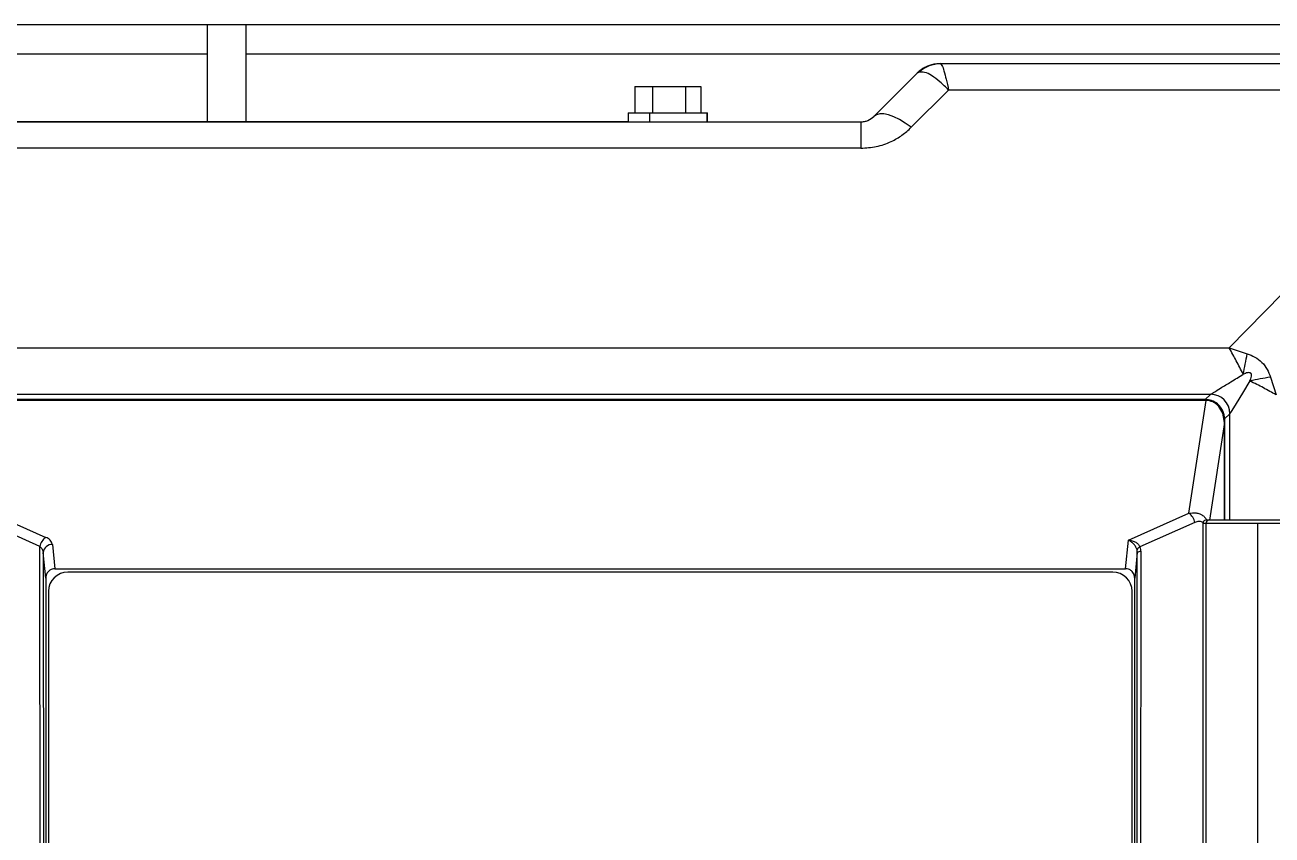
# Model space of a CAD drawing. Header units: millimetres. Extents: x 126 to 938, y 244 to 707.
# Drawn here: x 827.2 to 837.41, y 282.29 to 288.93 of the extents above; entities that cross this region are included whole.
import ezdxf

# ---------------------------------------------------------------- set-up
doc = ezdxf.new("R2010")
doc.units = ezdxf.units.MM

msp = doc.modelspace()

# ---------------------------------------------------------------- linework, layer by layer
at = {"color": 7, "linetype": 'Continuous', "lineweight": 25}
for p, q in [((854.1, 288.925), (762.66, 288.925)), ((828.692, 288.134), (828.692, 288.925)), ((829.01, 288.134), (829.01, 288.925)), ((828.692, 288.687), (787.703, 288.687)), ((846.48, 288.687), (829.01, 288.687)), ((834.153, 288.176), (834.507, 288.53)), ((834.524, 288.539), (834.507, 288.53)), ((834.695, 288.608), (834.698, 288.608)), ((834.698, 288.608), (839.135, 288.608)), ((832.193, 288.421), (832.193, 288.205)), ((832.193, 288.421), (832.338, 288.421)), ((832.338, 288.421), (832.338, 288.205)), ((832.338, 288.421), (832.609, 288.421)), ((832.609, 288.421), (832.609, 288.205)), ((832.609, 288.421), (832.735, 288.421)), ((832.735, 288.421), (832.735, 288.205)), ((832.735, 288.421), (832.735, 288.205)), ((832.735, 288.421), (832.735, 288.421)), ((834.764, 288.392), (834.459, 288.087)), ((839.135, 288.392), (834.764, 288.392)), ((823.656, 288.131), (834.045, 288.131)), ((825.562, 288.134), (832.14, 288.134)), ((832.14, 288.205), (832.14, 288.131)), ((832.14, 288.205), (832.314, 288.205)), ((832.314, 288.205), (832.787, 288.205)), ((832.314, 288.205), (832.314, 288.131)), ((832.787, 288.131), (832.787, 288.205)), ((832.787, 288.205), (832.788, 288.205)), ((832.788, 288.131), (832.788, 288.205)), ((834.045, 288.131), (834.045, 287.916)), ((834.045, 287.916), (823.656, 287.916)), ((820.638, 286.279), (837.064, 286.279)), ((837.064, 286.279), (837.21, 286.232)), ((837.401, 286.04), (837.448, 285.895)), ((836.91, 285.899), (820.791, 285.899)), ((836.867, 285.856), (836.91, 285.899)), ((836.873, 285.849), (820.829, 285.849)), ((836.867, 285.856), (820.834, 285.856)), ((836.733, 284.925), (836.873, 285.849)), ((837.01, 285.746), (836.977, 285.801)), ((837.024, 285.668), (836.903, 284.869)), ((837.024, 285.668), (837.01, 285.746)), ((837.024, 285.668), (837.025, 285.668)), ((837.024, 284.869), (837.024, 285.668)), ((837.068, 285.741), (837.025, 285.698)), ((837.025, 285.698), (837.025, 284.869)), ((837.068, 284.869), (837.068, 285.741)), ((826.867, 284.951), (827.369, 284.728)), ((827.32, 284.653), (826.819, 284.875)), ((836.238, 284.705), (836.733, 284.925)), ((836.781, 284.85), (836.332, 284.65)), ((836.848, 284.843), (836.874, 284.843)), ((836.848, 284.843), (836.848, 275.522)), ((836.899, 284.869), (836.87, 284.869)), ((836.874, 275.522), (836.874, 284.843)), ((836.874, 284.843), (837.298, 284.843)), ((837.498, 284.869), (836.899, 284.869)), ((837.298, 275.522), (837.298, 284.843)), ((837.298, 284.843), (837.51, 284.843)), ((827.323, 280.217), (827.32, 284.653)), ((827.423, 284.67), (827.443, 284.471)), ((836.214, 284.471), (836.238, 284.705)), ((827.347, 284.603), (827.35, 280.208)), ((827.368, 284.393), (827.347, 284.603)), ((836.31, 284.603), (836.289, 284.393)), ((836.307, 280.208), (836.31, 284.603)), ((836.338, 284.612), (836.334, 280.217)), ((827.443, 284.471), (836.214, 284.471)), ((836.109, 284.443), (827.549, 284.443)), ((827.368, 284.393), (827.368, 279.014)), ((836.289, 279.014), (836.289, 284.393)), ((827.39, 284.287), (827.39, 276.366)), ((836.267, 276.366), (836.267, 284.287))]:
    msp.add_line(p, q, dxfattribs=at)
at = {"color": 7, "linetype": 'Continuous', "lineweight": 25, "flags": 128}
for points in [[(837.064, 286.279), (838.223, 287.462), (839.135, 288.392)], [(834.459, 288.087), (834.409, 288.121), (834.361, 288.15), (834.316, 288.172), (834.273, 288.188), (834.235, 288.196), (834.201, 288.197), (834.174, 288.19), (834.153, 288.176)], [(837.233, 286.009), (837.171, 285.908), (837.119, 285.824), (837.084, 285.766), (837.074, 285.75), (837.068, 285.741)]]:
    msp.add_lwpolyline(points, dxfattribs=at)
at = {"color": 7, "linetype": 'Continuous', "lineweight": 25}
for centre, radius, start, end in [((834.695, 288.341), 0.267, 90.0011, 135.0008), ((834.699, 288.351), 0.256, 90.1109, 133.0593), ((834.115, 286.731), 3.135, 347.7028, 350.836), ((837.899, 282.953), 3.127, 99.1596, 102.3), ((836.909, 285.74), 0.16, 0.5113, 89.4876), ((836.669, 284.831), 0.114, 9.6311, 56.0549), ((836.899, 284.843), 0.0254, 90.1043, 180.0977), ((827.432, 284.633), 0.114, 123.953, 170.361), ((827.421, 284.596), 0.0739, 88.0505, 174.4045), ((836.353, 284.606), 0.0488, 114.9078, 157.516), ((836.336, 284.568), 0.0432, 88.2896, 127.1464), ((827.548, 284.285), 0.158, 89.5667, 179.5565), ((836.11, 284.285), 0.158, 0.4447, 90.4321)]:
    msp.add_arc(centre, radius, start, end, dxfattribs=at)
for points, knots in [([(834.59, 288.584), (834.584, 288.582), (834.553, 288.572), (834.529, 288.55), (834.51, 288.532)], [0, 0, 0, 0, 0.217615, 1, 1, 1, 1]), ([(834.764, 288.392), (834.741, 288.415), (834.698, 288.459), (834.632, 288.507), (834.575, 288.54), (834.538, 288.539), (834.524, 288.539)], [0, 0, 0, 0, 0.337336, 0.629573, 0.850995, 1, 1, 1, 1]), ([(834.698, 288.608), (834.703, 288.603), (834.717, 288.587), (834.728, 288.541), (834.747, 288.475), (834.758, 288.421), (834.764, 288.392)], [0, 0, 0, 0, 0.081054, 0.28527, 0.603766, 1, 1, 1, 1]), ([(834.045, 288.131), (834.05, 288.132), (834.06, 288.132), (834.08, 288.135), (834.114, 288.145), (834.138, 288.164), (834.153, 288.176)], [0, 0, 0, 0, 0.124002, 0.248376, 0.501408, 1, 1, 1, 1]), ([(834.045, 287.916), (834.088, 287.918), (834.174, 287.924), (834.288, 287.964), (834.384, 288.019), (834.434, 288.064), (834.459, 288.087)], [0, 0, 0, 0, 0.277614, 0.560582, 0.782402, 1, 1, 1, 1]), ([(837.178, 286.064), (837.159, 286.101), (837.123, 286.173), (837.083, 286.244), (837.064, 286.279)], [0, 0, 0, 0, 0.506993, 1, 1, 1, 1]), ([(837.21, 286.232), (837.231, 286.224), (837.275, 286.207), (837.333, 286.164), (837.376, 286.106), (837.393, 286.062), (837.401, 286.04)], [0, 0, 0, 0, 0.243758, 0.499165, 0.754977, 1, 1, 1, 1]), ([(836.91, 285.899), (836.913, 285.901), (836.922, 285.906), (836.949, 285.923), (837.002, 285.956), (837.083, 286.005), (837.144, 286.043), (837.178, 286.064)], [0, 0, 0, 0, 0.032931, 0.09495, 0.309936, 0.625794, 1, 1, 1, 1]), ([(837.233, 286.009), (837.238, 286.021), (837.245, 286.038), (837.247, 286.059), (837.244, 286.067), (837.241, 286.072), (837.236, 286.075), (837.228, 286.078), (837.207, 286.076), (837.19, 286.069), (837.178, 286.064)], [0, 0, 0, 0, 0.304327, 0.415387, 0.460106, 0.500477, 0.540721, 0.58531, 0.696895, 1, 1, 1, 1]), ([(837.448, 285.895), (837.413, 285.914), (837.342, 285.954), (837.27, 285.99), (837.233, 286.009)], [0, 0, 0, 0, 0.4930694, 1, 1, 1, 1]), ([(837.025, 285.698), (837.023, 285.721), (837.017, 285.767), (836.974, 285.82), (836.921, 285.851), (836.885, 285.855), (836.867, 285.856)], [0, 0, 0, 0, 0.270615, 0.562335, 0.789386, 1, 1, 1, 1]), ([(836.93, 285.837), (836.92, 285.84), (836.902, 285.848), (836.882, 285.849), (836.873, 285.849)], [0, 0, 0, 0, 0.502026, 1, 1, 1, 1]), ([(836.977, 285.801), (836.97, 285.808), (836.956, 285.823), (836.938, 285.832), (836.93, 285.837)], [0, 0, 0, 0, 0.51386, 1, 1, 1, 1]), ([(836.733, 284.925), (836.752, 284.928), (836.782, 284.932), (836.821, 284.922), (836.846, 284.908), (836.868, 284.89), (836.877, 284.874), (836.882, 284.866)], [0, 0, 0, 0, 0.341458, 0.517567, 0.678485, 0.840589, 1, 1, 1, 1]), ([(836.849, 284.847), (836.847, 284.849), (836.837, 284.857), (836.811, 284.86), (836.792, 284.853), (836.781, 284.85)], [0, 0, 0, 0, 0.120459, 0.537035, 1, 1, 1, 1]), ([(836.87, 284.869), (836.864, 284.867), (836.857, 284.865), (836.852, 284.857), (836.85, 284.853), (836.849, 284.848), (836.848, 284.845), (836.848, 284.843)], [0, 0, 0, 0, 0.464493, 0.600329, 0.737423, 0.87185, 1, 1, 1, 1]), ([(827.32, 284.653), (827.327, 284.646), (827.342, 284.632), (827.346, 284.613), (827.347, 284.603)], [0, 0, 0, 0, 0.508196, 1, 1, 1, 1]), ([(827.423, 284.67), (827.418, 284.683), (827.407, 284.709), (827.382, 284.722), (827.369, 284.728)], [0, 0, 0, 0, 0.494315, 1, 1, 1, 1]), ([(836.238, 284.705), (836.248, 284.704), (836.269, 284.701), (836.297, 284.689), (836.32, 284.672), (836.328, 284.657), (836.332, 284.65)], [0, 0, 0, 0, 0.2709978, 0.5451555, 0.7935364, 1, 1, 1, 1]), ([(836.308, 284.625), (836.305, 284.633), (836.299, 284.65), (836.282, 284.672), (836.262, 284.692), (836.245, 284.701), (836.238, 284.705)], [0, 0, 0, 0, 0.229215, 0.491807, 0.758929, 1, 1, 1, 1]), ([(836.332, 284.65), (836.334, 284.643), (836.337, 284.631), (836.337, 284.618), (836.338, 284.612)], [0, 0, 0, 0, 0.544992, 1, 1, 1, 1]), ([(836.31, 284.603), (836.31, 284.607), (836.31, 284.614), (836.308, 284.621), (836.308, 284.625)], [0, 0, 0, 0, 0.531313, 1, 1, 1, 1]), ([(827.443, 284.471), (827.436, 284.471), (827.421, 284.469), (827.401, 284.459), (827.383, 284.442), (827.37, 284.419), (827.369, 284.401), (827.368, 284.393)], [0, 0, 0, 0, 0.173715, 0.360945, 0.55601, 0.784925, 1, 1, 1, 1]), ([(836.289, 284.393), (836.288, 284.404), (836.285, 284.427), (836.265, 284.453), (836.24, 284.469), (836.223, 284.47), (836.214, 284.471)], [0, 0, 0, 0, 0.276659, 0.569445, 0.793525, 1, 1, 1, 1])]:
    msp.add_open_spline(points, degree=3, knots=knots, dxfattribs=at)

doc.saveas('drawing.dxf')
